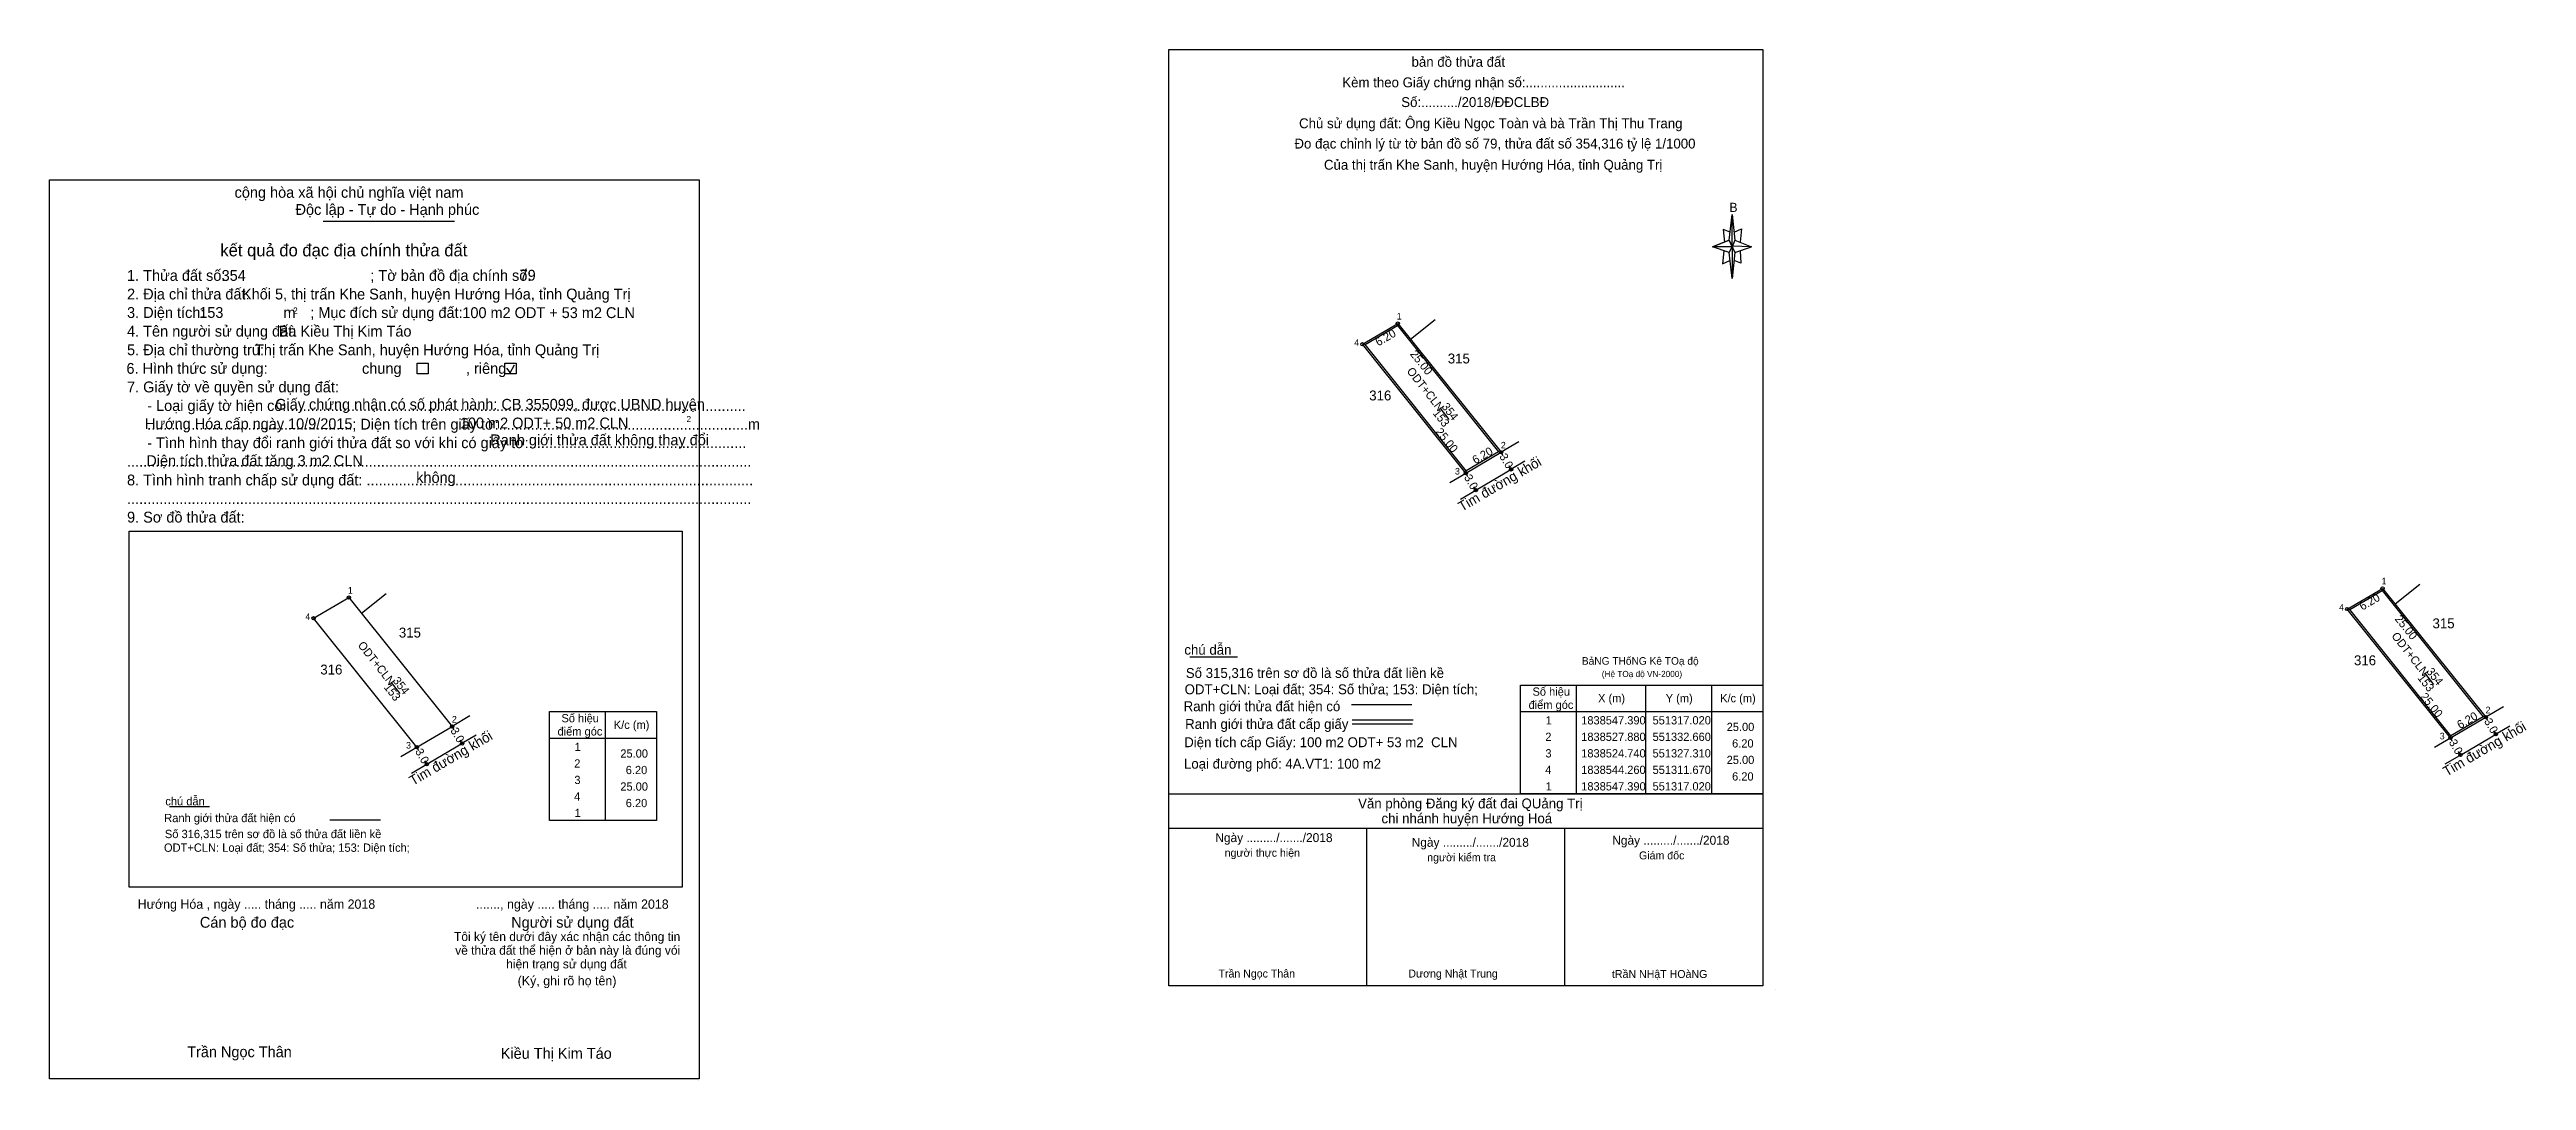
# Model space of a CAD drawing. Extents: x 550964 to 551339, y 1838473 to 1838629.
import ezdxf

# ---------------------------------------------------------------- set-up
doc = ezdxf.new("R2010")
doc.units = 0
for name, color, linetype in [('Level 1', 7, 'Continuous'), ('Level 10', 7, 'Continuous'), ('Level 17', 7, 'Continuous'), ('Level 2', 7, 'Continuous'), ('Level 22', 7, 'Continuous'), ('Level 23', 7, 'Continuous'), ('Level 4', 7, 'Continuous'), ('Level 5', 7, 'Continuous'), ('Level 6', 7, 'Continuous'), ('Level 63', 7, 'Continuous')]:
    doc.layers.add(name, color=color, linetype=linetype)

msp = doc.modelspace()

# ---------------------------------------------------------------- linework, layer by layer
at = {"layer": 'Level 1'}
for p, q in [((551162.85, 1838584.3), (551167.76, 1838587.18)), ((551167.76, 1838587.18), (551183.08, 1838568.06)), ((551178.17, 1838565.18), (551162.85, 1838584.3)), ((551183.08, 1838568.06), (551178.17, 1838565.18)), ((551312.05, 1838544.19), (551316.96, 1838547.07)), ((551316.96, 1838547.07), (551332.28, 1838527.95)), ((551327.37, 1838525.07), (551312.05, 1838544.19)), ((551332.28, 1838527.95), (551327.37, 1838525.07))]:
    msp.add_line(p, q, dxfattribs=at)
at = {"layer": 'Level 10'}
for p, q in [((551162.47, 1838584.37), (551167.82, 1838587.5)), ((551167.82, 1838587.5), (551183.46, 1838567.99)), ((551173.48, 1838588.08), (551169.75, 1838585.09)), ((551173.48, 1838588.08), (551169.75, 1838585.09)), ((551178.11, 1838564.85), (551162.47, 1838584.37)), ((551003.55, 1838542.86), (551008.9, 1838545.99)), ((551008.9, 1838545.99), (551024.54, 1838526.48)), ((551014.56, 1838546.57), (551010.83, 1838543.58)), ((551014.56, 1838546.57), (551010.83, 1838543.58)), ((551311.67, 1838544.26), (551317.02, 1838547.39)), ((551317.02, 1838547.39), (551332.66, 1838527.88)), ((551322.68, 1838547.97), (551318.95, 1838544.98)), ((551322.68, 1838547.97), (551318.95, 1838544.98)), ((551019.19, 1838523.34), (551003.55, 1838542.86)), ((551327.31, 1838524.74), (551311.67, 1838544.26)), ((551047.71, 1838528.72), (551047.71, 1838512.22))]:
    msp.add_line(p, q, dxfattribs=at)
at = {"layer": 'Level 17'}
for p, q in [((551136.3, 1838537.03), (551143.54, 1838537.03)), ((550981.7, 1838514.37), (550987.76, 1838514.37)), ((551133.13, 1838487.19), (551133.15, 1838511.09)), ((551163.13, 1838487.16), (551163.15, 1838511.07)), ((551193.13, 1838487.13), (551193.15, 1838511.05))]:
    msp.add_line(p, q, dxfattribs=at)
at = {"layer": 'Level 2'}
for p, q in [((550963.55, 1838609.24), (550963.55, 1838609.24)), ((551005, 1838603), (551024.9, 1838603)), ((551032.76, 1838580.75), (551033.32, 1838580.02)), ((551033.32, 1838580.02), (551034, 1838581.24)), ((550975.61, 1838556.06), (551059.4, 1838556.06)), ((550975.61, 1838502.12), (550975.61, 1838556.06)), ((551059.4, 1838556.06), (551059.4, 1838502.12)), ((551059.4, 1838502.12), (550975.61, 1838502.12)), ((551061.97, 1838473.11), (551061.97, 1838473.11))]:
    msp.add_line(p, q, dxfattribs=at)
for points in [[(550963.55, 1838609.24), (551061.97, 1838609.24), (551061.97, 1838473.11), (550963.55, 1838473.11)], [(551019.24, 1838581.48), (551020.93, 1838581.48), (551020.93, 1838579.9), (551019.24, 1838579.9)], [(551032.54, 1838581.48), (551034.23, 1838581.48), (551034.23, 1838579.9), (551032.54, 1838579.9)]]:
    msp.add_lwpolyline(points, close=True, dxfattribs=at)
at = {"layer": 'Level 22'}
for p, q in [((551175.6, 1838572.96), (551174.22, 1838574.71)), ((551179.88, 1838562.41), (551185.2, 1838565.53)), ((551187.09, 1838566.64), (551185.2, 1838565.53)), ((551177.31, 1838560.9), (551179.88, 1838562.41)), ((551324.8, 1838532.85), (551323.42, 1838534.6)), ((551016.68, 1838531.45), (551015.3, 1838533.2)), ((551020.96, 1838520.9), (551026.28, 1838524.02)), ((551028.17, 1838525.13), (551026.28, 1838524.02)), ((551329.08, 1838522.3), (551334.4, 1838525.42)), ((551336.29, 1838526.53), (551334.4, 1838525.42)), ((551018.39, 1838519.39), (551020.96, 1838520.9)), ((551326.51, 1838520.79), (551329.08, 1838522.3))]:
    msp.add_line(p, q, dxfattribs=at)
for centre in [(551167.82, 1838587.5), (551162.47, 1838584.37), (551178.11, 1838564.85), (551183.46, 1838567.99), (551008.9, 1838545.99), (551317.02, 1838547.39), (551003.55, 1838542.86), (551311.67, 1838544.26), (551332.66, 1838527.88), (551019.19, 1838523.34), (551024.54, 1838526.48), (551327.31, 1838524.74)]:
    msp.add_circle(centre, 0.25, dxfattribs=at)
at = {"layer": 'Level 23'}
for p, q in [((551186.15, 1838569.57), (551183.46, 1838567.99)), ((551175.68, 1838563.44), (551178.11, 1838564.85)), ((551178.11, 1838564.85), (551183.46, 1838567.99)), ((551027.23, 1838528.06), (551024.54, 1838526.48)), ((551327.31, 1838524.74), (551332.66, 1838527.88)), ((551335.35, 1838529.46), (551332.66, 1838527.88)), ((551016.76, 1838521.93), (551019.19, 1838523.34)), ((551019.19, 1838523.34), (551024.54, 1838526.48)), ((551324.88, 1838523.33), (551327.31, 1838524.74))]:
    msp.add_line(p, q, dxfattribs=at)
at = {"layer": 'Level 4'}
for p, q in [((551178.43, 1838564.3), (551178.11, 1838564.86)), ((551183.77, 1838567.47), (551183.46, 1838567.99)), ((551184.98, 1838565.4), (551184.67, 1838565.92)), ((551179.62, 1838562.27), (551179.33, 1838562.77)), ((551332.97, 1838527.36), (551332.66, 1838527.88)), ((551019.51, 1838522.79), (551019.19, 1838523.35)), ((551024.85, 1838525.96), (551024.54, 1838526.48)), ((551026.06, 1838523.89), (551025.75, 1838524.41)), ((551327.63, 1838524.19), (551327.31, 1838524.75)), ((551334.18, 1838525.29), (551333.87, 1838525.81)), ((551020.7, 1838520.76), (551020.41, 1838521.26)), ((551328.82, 1838522.16), (551328.53, 1838522.66))]:
    msp.add_line(p, q, dxfattribs=at)
at = {"layer": 'Level 5'}
for p, q in [((551218, 1838600.13), (551218.5, 1838604.03)), ((551218, 1838600.13), (551215.5, 1838599.13)), ((551215.5, 1838599.13), (551218, 1838600.13)), ((551218, 1838598.23), (551215.5, 1838599.13)), ((551218.5, 1838599.13), (551215.5, 1838599.13)), ((551217.2, 1838598.53), (551217, 1838596.53)), ((551218.2, 1838601.33), (551217.1, 1838601.73)), ((551217.1, 1838601.73), (551217.3, 1838599.83)), ((551218.5, 1838599.13), (551218, 1838600.13)), ((551218, 1838600.13), (551218.9, 1838598.23)), ((551221.4, 1838599.13), (551218.5, 1838599.23)), ((551218.5, 1838599.23), (551218.5, 1838599.13)), ((551218.5, 1838599.13), (551218.9, 1838598.23)), ((551218.8, 1838601.33), (551219.9, 1838601.83)), ((551218.9, 1838600.13), (551221.4, 1838599.13)), ((551218.9, 1838598.23), (551221.4, 1838599.13)), ((551218.9, 1838598.23), (551221.4, 1838599.13)), ((551219.9, 1838601.83), (551219.7, 1838599.83)), ((551219.7, 1838598.53), (551219.8, 1838596.63)), ((551217, 1838596.53), (551218.1, 1838597.03)), ((551218.9, 1838598.23), (551218.5, 1838594.33)), ((551219.8, 1838596.63), (551218.8, 1838597.03))]:
    msp.add_line(p, q, dxfattribs=at)
for points in [[(551133.13, 1838628.99), (551223.13, 1838628.99), (551223.13, 1838487.19), (551133.13, 1838487.19)], [(551218.5, 1838604.03), (551218.9, 1838600.13), (551218.5, 1838599.13)], [(551218.5, 1838599.13), (551218.5, 1838594.33), (551218, 1838598.23)]]:
    msp.add_lwpolyline(points, close=True, dxfattribs=at)
at = {"layer": 'Level 6'}
for p, q in [((551160.79, 1838529.81), (551169.93, 1838529.81)), ((551160.93, 1838527.49), (551170.13, 1838527.49)), ((551160.93, 1838526.87), (551170.07, 1838526.87)), ((551133.13, 1838516.25), (551223.13, 1838516.25)), ((551133.13, 1838516.25), (551223.13, 1838516.25)), ((551006.02, 1838512.31), (551013.68, 1838512.31)), ((551133.13, 1838511.09), (551223.13, 1838511.09)), ((551225.03, 1838486.69), (551225.03, 1838486.69)), ((551225.03, 1838486.69), (551225.03, 1838486.69)), ((551225.03, 1838486.69), (551225.03, 1838486.69))]:
    msp.add_line(p, q, dxfattribs=at)
at = {"layer": 'Level 63'}
for p, q in [((551186.43, 1838532.75), (551223.13, 1838532.75)), ((551186.43, 1838516.25), (551186.43, 1838532.75)), ((551194.83, 1838532.75), (551194.83, 1838516.25)), ((551205.33, 1838532.75), (551205.33, 1838516.25)), ((551215.33, 1838532.75), (551215.33, 1838516.25)), ((551223.13, 1838532.75), (551223.13, 1838516.25)), ((551039.31, 1838528.72), (551047.71, 1838528.72)), ((551039.31, 1838512.22), (551039.31, 1838528.72)), ((551047.71, 1838528.72), (551055.51, 1838528.72)), ((551055.51, 1838528.72), (551055.51, 1838512.22)), ((551186.43, 1838528.75), (551223.13, 1838528.75)), ((551039.31, 1838524.72), (551047.71, 1838524.72)), ((551047.71, 1838524.72), (551055.51, 1838524.72)), ((551223.13, 1838516.25), (551186.43, 1838516.25)), ((551047.71, 1838512.22), (551039.31, 1838512.22)), ((551055.51, 1838512.22), (551047.71, 1838512.22))]:
    msp.add_line(p, q, dxfattribs=at)
for centre in [(551184.98, 1838565.4), (551179.62, 1838562.27), (551026.06, 1838523.89), (551334.18, 1838525.29), (551020.7, 1838520.76), (551328.82, 1838522.16)]:
    msp.add_circle(centre, 0.25, dxfattribs=at)

# ---------------------------------------------------------------- texts
at = {"layer": 'Level 1'}
for s, height, p in [('BảNG THốNG Kê TOạ độ ', 1.15, (551195.71, 1838535.82)), ('(Hệ TOạ độ VN-2000)', 0.93, (551198.73, 1838533.96))]:
    msp.add_text(s, height=height, dxfattribs=at).set_placement(p)
at = {"layer": 'Level 2'}
for s, height, p in [('cộng hòa xã hội chủ nghĩa việt nam', 1.6427, (550991.58, 1838606.54)), ('Độc lập - Tự do - Hạnh phúc', 1.6427, (551000.82, 1838603.95)), ('kết quả đo đạc địa chính thửa đất', 1.8776, (550989.43, 1838597.67)), ('1. Thửa đất số:', 1.6427, (550975.29, 1838593.96)), ('354', 1.64, (550989.62, 1838593.96)), ('; Tờ bản đồ địa chính số:', 1.6427, (551012.15, 1838593.96)), ('79', 1.64, (551034.76, 1838593.99)), ('2. Địa chỉ thửa đất:', 1.6427, (550975.29, 1838591.14)), ('Khối 5, thị trấn Khe Sanh, huyện Hướng Hóa, tỉnh Quảng Trị', 1.6402, (550992.71, 1838591.14)), ('4. Tên người sử dụng đất:', 1.6427, (550975.29, 1838585.52)), ('3. Diện tích:', 1.6427, (550975.29, 1838588.34)), ('153', 1.64, (550986.23, 1838588.35)), ('Bà Kiều Thị Kim Táo', 1.6402, (550998.27, 1838585.52)), ('m', 1.64, (550998.98, 1838588.34)), ('2', 0.939, (551000.45, 1838588.99)), ('; Mục đích sử dụng đất:', 1.6427, (551003.05, 1838588.34)), ('100 m2 ODT + 53 m2 CLN', 1.6402, (551026.09, 1838588.32)), ('5. Địa chỉ thường trú:', 1.6427, (550975.29, 1838582.69)), ('Thị trấn Khe Sanh, huyện Hướng Hóa, tỉnh Quảng Trị', 1.6402, (550994.68, 1838582.69)), ('6. Hình thức sử dụng:', 1.6427, (550975.2, 1838579.88)), ('chung                , riêng', 1.6427, (551010.89, 1838579.88)), ('315', 1.5, (551175.39, 1838581.45)), ('7. Giấy tờ về quyền sử dụng đất:', 1.6427, (550975.29, 1838577.07)), ('     - Loại giấy tờ hiện có:..................................................................................................................', 1.64268, (550975.29, 1838574.25)), ('Giấy chứng nhận có số phát hành: CB 355099, được UBND huyện', 1.6402, (550997.74, 1838574.44)), ('316', 1.5, (551163.49, 1838575.85)), ('Hướng Hóa cấp ngày 10/9/2015', 1.6402, (550978, 1838571.5)), ('     ...................................................; Diện tích trên giấy tờ:..............................................................m', 1.64022, (550975.29, 1838571.43)), ('100 m2 ODT+ 50 m2 CLN', 1.6402, (551025.71, 1838571.61)), ('2', 0.939, (551060.05, 1838572.56)), ('     - Tình hình thay đổi ranh giới thửa đất so với khi có giấy tờ:......................................................', 1.64268, (550975.29, 1838568.62)), ('Ranh giới thửa đất không thay đổi', 1.6402, (551030.32, 1838569.05)), ('8. Tình hình tranh chấp sử dụng đất: ................................................................................................', 1.64268, (550975.29, 1838562.98)), ('...........................................................................................................................................................', 1.64268, (550975.29, 1838565.8)), ('Diện tích thửa đất tăng 3 m2 CLN', 1.6402, (550978.21, 1838565.91)), ('không', 1.643, (551019.1, 1838563.36)), ('9. Sơ đồ thửa đất:', 1.6427, (550975.29, 1838557.35)), ('...........................................................................................................................................................', 1.64268, (550975.29, 1838560.16)), ('315', 1.5, (551324.59, 1838541.34)), ('315', 1.5, (551016.47, 1838539.94)), ('316', 1.5, (551004.57, 1838534.34)), ('316', 1.5, (551312.69, 1838535.74)), ('Hướng Hóa , ngày ..... tháng ..... năm 2018', 1.4081, (550976.9, 1838498.86)), ('Cán bộ đo đạc', 1.6428, (550986.32, 1838495.99)), ('......., ngày ..... tháng ..... năm 2018', 1.4081, (551028.15, 1838498.86)), ('Người sử dụng đất', 1.6427, (551033.49, 1838495.99)), ('Tôi ký tên dưới đây xác nhận các thông tin', 1.3571, (551024.83, 1838493.97)), ('về thửa đất thể hiện ở bản này là đúng vói', 1.3571, (551025.01, 1838491.9)), ('hiện trạng sử dụng đất', 1.3571, (551032.74, 1838489.83)), ('(Ký, ghi rõ họ tên)', 1.4081, (551034.47, 1838487.26)), ('Trần Ngọc Thân', 1.64, (550984.4, 1838476.38)), ('Kiều Thị Kim Táo', 1.64, (551031.91, 1838476.14)), ('.', 0.469, (551061.84, 1838472.86))]:
    msp.add_text(s, height=height, dxfattribs=at).set_placement(p)
for s, p in [('ODT+CLN', (551169.1, 1838580.26)), ('153', (551173.05, 1838573.89)), ('354', (551174.39, 1838574.88)), ('ODT+CLN', (551010.18, 1838538.75)), ('ODT+CLN', (551318.3, 1838540.15)), ('354', (551323.59, 1838534.77)), ('153', (551014.13, 1838532.38)), ('354', (551015.47, 1838533.37)), ('153', (551322.25, 1838533.78))]:
    msp.add_text(s, height=1.25, rotation=308.2263, dxfattribs=at).set_placement(p)
at = {"layer": 'Level 5'}
for s, height, p in [('Kèm theo Giấy chứng nhận số:...........................', 1.5, (551159.41, 1838623.27)), ('bản đồ thửa đất', 1.5, (551169.9, 1838626.38)), ('Số:........../2018/ĐĐCLBĐ', 1.5, (551168.34, 1838620.28)), ('Chủ sử dụng đất: Ông Kiều Ngọc Toàn và bà Trần Thị Thu Trang', 1.5, (551152.86, 1838617.07)), ('Đo đạc chỉnh lý từ tờ bản đồ số 79, thửa đất số 354,316 tỷ lệ 1/1000 ', 1.5, (551152.16, 1838614)), ('Của thị trấn Khe Sanh, huyện Hướng Hóa, tỉnh Quảng Trị', 1.5, (551156.63, 1838610.79)), ('B', 1.38, (551218.06, 1838604.4))]:
    msp.add_text(s, height=height, dxfattribs=at).set_placement(p)
at = {"layer": 'Level 6'}
for s, height, p in [('chú dẫn', 1.5, (551135.48, 1838537.34)), ('Số 315,316 trên sơ đồ là số thửa đất liền kề', 1.5, (551135.7, 1838533.82)), ('ODT+CLN: Loại đất; 354: Số thửa; 153: Diện tích;', 1.5, (551135.52, 1838531.35)), ('Ranh giới thửa đất hiện có ', 1.5, (551135.37, 1838528.78)), ('Ranh giới thửa đất cấp giấy', 1.5, (551135.6, 1838526.09)), ('Diện tích cấp Giấy: 100 m2 ODT+ 53 m2  CLN', 1.5, (551135.46, 1838523.33)), ('Loại đường phố: 4A.VT1: 100 m2', 1.5, (551135.42, 1838520.08)), ('chú dẫn', 1.257, (550981.09, 1838514.52)), (' Văn phòng Đăng ký đất đai QUảng Trị', 1.5, (551161.25, 1838514.06)), ('Ranh giới thửa đất hiện có ', 1.2575, (550980.92, 1838511.98)), ('chi nhánh huyện Hướng Hoá', 1.5, (551165.35, 1838511.8)), ('ODT+CLN: Loại đất; 354: Số thửa; 153: Diện tích;', 1.2575, (550980.88, 1838507.49)), ('Số 316,315 trên sơ đồ là số thửa đất liền kề', 1.2575, (550981.02, 1838509.56)), ('Ngày ........./......./2018', 1.35, (551140.17, 1838508.96)), ('Ngày ........./......./2018', 1.35, (551169.92, 1838508.25)), ('Ngày ........./......./2018', 1.35, (551200.31, 1838508.56)), ('người thực hiện', 1.2, (551141.59, 1838506.74)), ('người kiểm tra', 1.2, (551172.27, 1838506.05)), ('Giám đốc', 1.2, (551204.37, 1838506.34)), ('Trần Ngọc Thân', 1.2, (551140.65, 1838488.45)), ('Dương Nhật Trung', 1.2, (551169.42, 1838488.45)), ('tRầN NHậT HOàNG', 1.2, (551200.27, 1838488.38))]:
    msp.add_text(s, height=height, dxfattribs=at).set_placement(p)
at = {"layer": 'Level 63'}
for s, height, p in [(' 1', 1, (551167.29, 1838588.1)), (' 4', 1, (551160.85, 1838584.12)), (' 2', 1, (551183.06, 1838568.57)), (' 3', 1, (551176.11, 1838564.63)), (' 1', 1, (551008.37, 1838546.59)), (' 1', 1, (551316.49, 1838547.99)), (' 4', 1, (551001.93, 1838542.61)), (' 4', 1, (551310.05, 1838544.01)), ('Số hiệu', 1.25, (551188.23, 1838531.13)), ('X (m)', 1.25, (551198.16, 1838530.13)), ('Y (m)', 1.25, (551208.41, 1838530.13)), ('K/c (m)', 1.25, (551216.66, 1838530.13)), (' 2', 1, (551024.14, 1838527.06)), ('Số hiệu', 1.25, (551041.11, 1838527.1)), ('K/c (m)', 1.25, (551049.04, 1838526.1)), ('điểm góc', 1.25, (551187.64, 1838529.13)), (' 1', 1.25, (551189.76, 1838526.78)), ('1838547.390', 1.25, (551195.61, 1838526.78)), ('551317.020', 1.25, (551206.42, 1838526.78)), ('25.00', 1.25, (551217.65, 1838525.78)), (' 2', 1, (551332.26, 1838528.46)), (' 3', 1, (551017.19, 1838523.12)), ('điểm góc', 1.25, (551040.52, 1838525.1)), (' 1', 1.25, (551042.64, 1838522.75)), (' 2', 1.25, (551189.7, 1838524.28)), ('1838527.880', 1.25, (551195.61, 1838524.28)), ('551332.660', 1.25, (551206.42, 1838524.28)), ('6.20', 1.25, (551218.47, 1838523.28)), (' 3', 1, (551325.31, 1838524.52)), (' 2', 1.25, (551042.58, 1838520.25)), ('25.00', 1.25, (551050.03, 1838521.75)), ('6.20', 1.25, (551050.85, 1838519.25)), (' 4', 1.25, (551189.69, 1838519.28)), (' 3', 1.25, (551189.72, 1838521.78)), ('1838524.740', 1.25, (551195.61, 1838521.78)), ('1838544.260', 1.25, (551195.61, 1838519.28)), ('551327.310', 1.25, (551206.42, 1838521.78)), ('551311.670', 1.25, (551206.42, 1838519.28)), ('25.00', 1.25, (551217.65, 1838520.78)), ('6.20', 1.25, (551218.47, 1838518.28)), (' 4', 1.25, (551042.57, 1838515.25)), (' 3', 1.25, (551042.6, 1838517.75)), ('25.00', 1.25, (551050.03, 1838516.75)), (' 1', 1.25, (551189.76, 1838516.78)), ('1838547.390', 1.25, (551195.61, 1838516.78)), ('551317.020', 1.25, (551206.42, 1838516.78)), (' 1', 1.25, (551042.64, 1838512.75)), ('6.20', 1.25, (551050.85, 1838514.25))]:
    msp.add_text(s, height=height, dxfattribs=at).set_placement(p)
for s, height, rotation, p in [('6.20', 1.25, 30.3296, (551164.87, 1838584.02)), ('25.00', 1.25, 308.7171, (551169.6, 1838582.84)), ('25.00', 1.25, 308.7027, (551173.46, 1838571.07)), ('6.20', 1.25, 30.4094, (551179.56, 1838566.16)), ('Tim đường khối', 1.5, 30.3902, (551177.54, 1838558.97)), ('3.0', 1.25, 300.2427, (551177.81, 1838564.2)), ('3.0', 1.25, 300.4075, (551183.15, 1838567.38)), ('6.20', 1.25, 30.3296, (551313.96, 1838544)), ('25.00', 1.25, 308.7171, (551318.8, 1838542.73)), ('25.00', 1.25, 308.7027, (551322.66, 1838530.96)), ('Tim đường khối', 1.5, 30.3902, (551326.74, 1838518.86)), ('6.20', 1.25, 30.4094, (551328.76, 1838526.05)), ('3.0', 1.25, 300.4075, (551332.35, 1838527.27)), ('Tim đường khối', 1.5, 30.3902, (551018.62, 1838517.46)), ('3.0', 1.25, 300.4075, (551024.23, 1838525.87)), ('3.0', 1.25, 300.2427, (551327.01, 1838524.09)), ('3.0', 1.25, 300.2427, (551018.89, 1838522.69))]:
    msp.add_text(s, height=height, rotation=rotation, dxfattribs=at).set_placement(p)

doc.saveas('drawing.dxf')
